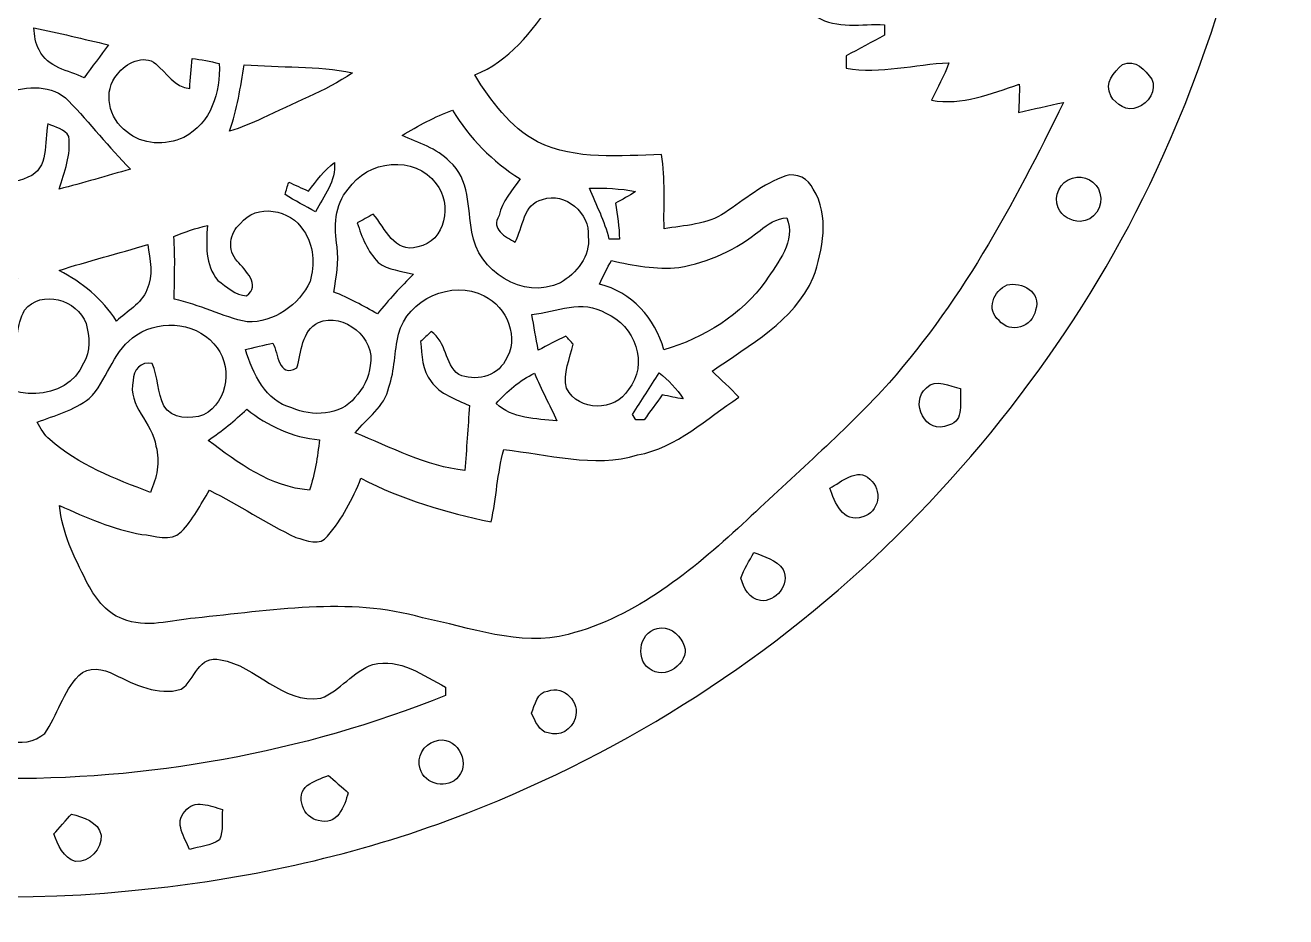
# Model space of a CAD drawing. Header units: centimetres. Extents: x -15.2 to 15.2, y -15.3 to 15.2.
# Drawn here: x 0.16 to 15.16, y -15.28 to -4.67 of the extents above; entities that cross this region are included whole.
import ezdxf

# ---------------------------------------------------------------- set-up
doc = ezdxf.new("R2010")
doc.units = ezdxf.units.CM
doc.header["$MEASUREMENT"] = 0
doc.layers.add('Camada 1', color=7, linetype='Continuous')

msp = doc.modelspace()

# ---------------------------------------------------------------- linework, layer by layer
at = {"layer": 'Camada 1', "color": 167}
for points, knots in [([(-0.56621, 15.02551), (2.22497, 15.15604), (5.03837, 14.45683), (7.46337, 13.07359), (7.46337, 13.07359), (9.34367, 11.98633), (11.00208, 10.50572), (12.25726, 8.72984), (12.25726, 8.72984), (13.19812, 7.40939), (13.92767, 5.93619), (14.39686, 4.38362), (14.39686, 4.38362), (14.76199, 3.21522), (14.93802, 1.99637), (15.02551, 0.77788), (15.02551, 0.77788), (15.1638, -1.61819), (14.6872, -4.03895), (13.70154, -6.22441), (13.70154, -6.22441), (12.89156, -8.02781), (11.69882, -9.64953), (10.26407, -11.00561), (10.26407, -11.00561), (8.77429, -12.40155), (6.99311, -13.48211), (5.0733, -14.17391), (5.0733, -14.17391), (3.88796, -14.599), (2.64513, -14.85547), (1.39206, -14.97048), (1.39206, -14.97048), (-1.63019, -15.27845), (-4.7244, -14.56761), (-7.36247, -13.07712), (-7.36247, -13.07712), (-8.99336, -12.11439), (-10.48068, -10.88778), (-11.65154, -9.39341), (-11.65154, -9.39341), (-13.47435, -7.12964), (-14.60394, -4.32259), (-14.86994, -1.42875), (-14.86994, -1.42875), (-15.19061, 1.68981), (-14.46636, 4.89479), (-12.88662, 7.59742), (-12.88662, 7.59742), (-11.96375, 9.17504), (-10.74879, 10.57839), (-9.32956, 11.7288), (-9.32956, 11.7288), (-7.19667, 13.44859), (-4.58399, 14.5729), (-1.86337, 14.91262), (-1.86337, 14.91262), (-1.43087, 14.95002), (-0.99977, 14.99905), (-0.56621, 15.02551), (-0.56621, 15.02551), (-0.56621, 15.02551), (-0.56621, 15.02551), (-0.56621, 15.02551)], [0, 0, 0, 0, 0.05882353, 0.05882353, 0.05882353, 0.05882353, 0.11764706, 0.11764706, 0.11764706, 0.11764706, 0.17647059, 0.17647059, 0.17647059, 0.17647059, 0.23529412, 0.23529412, 0.23529412, 0.23529412, 0.29411765, 0.29411765, 0.29411765, 0.29411765, 0.35294118, 0.35294118, 0.35294118, 0.35294118, 0.41176471, 0.41176471, 0.41176471, 0.41176471, 0.47058824, 0.47058824, 0.47058824, 0.47058824, 0.52941176, 0.52941176, 0.52941176, 0.52941176, 0.58823529, 0.58823529, 0.58823529, 0.58823529, 0.64705882, 0.64705882, 0.64705882, 0.64705882, 0.70588235, 0.70588235, 0.70588235, 0.70588235, 0.76470588, 0.76470588, 0.76470588, 0.76470588, 0.82352941, 0.82352941, 0.82352941, 0.82352941, 0.88235294, 0.88235294, 0.88235294, 0.88235294, 1, 1, 1, 1]), ([(6.13304, 1.84573), (6.10164, 1.39383), (6.14786, 0.90629), (5.92631, 0.49213), (5.92631, 0.49213), (5.79543, 0.26), (5.56436, 0.11112), (5.36434, -0.05609), (5.36434, -0.05609), (5.48111, -0.121), (5.59823, -0.1838), (5.71606, -0.24765), (5.71606, -0.24765), (5.33118, -0.66746), (4.93077, -1.08232), (4.44182, -1.38289), (4.44182, -1.38289), (4.79354, -1.99178), (5.49663, -2.34668), (6.19125, -2.3428), (6.19125, -2.3428), (6.82449, -2.36749), (7.39105, -2.03094), (7.99853, -1.91029), (7.99853, -1.91029), (8.04263, -2.29694), (7.98512, -2.68605), (7.88705, -3.06035), (7.88705, -3.06035), (7.77628, -3.3715), (7.5886, -3.67453), (7.2831, -3.82517), (7.2831, -3.82517), (7.00722, -4.02167), (6.61106, -4.07282), (6.43608, -4.39032), (6.43608, -4.39032), (6.19478, -4.73957), (5.91926, -5.09623), (5.51215, -5.2578), (5.51215, -5.2578), (5.70618, -5.56613), (5.92984, -5.87834), (6.26004, -6.05261), (6.26004, -6.05261), (6.72042, -6.27733), (7.24041, -6.21736), (7.73501, -6.20466), (7.73501, -6.20466), (7.78369, -6.49746), (7.75935, -6.79344), (7.7657, -7.08872), (7.7657, -7.08872), (8.00876, -7.04603), (8.27687, -7.0425), (8.48783, -6.89892), (8.48783, -6.89892), (8.72208, -6.74088), (8.94221, -6.5532), (9.21314, -6.45901), (9.21314, -6.45901), (9.34085, -6.41632), (9.48619, -6.4957), (9.54017, -6.61564), (9.54017, -6.61564), (9.74019, -6.93208), (9.65341, -7.33848), (9.54158, -7.67045), (9.54158, -7.67045), (9.31051, -8.1915), (8.7824, -8.4709), (8.3372, -8.78346), (8.3372, -8.78346), (8.44338, -8.88577), (8.55486, -8.98419), (8.65505, -9.09391), (8.65505, -9.09391), (8.27193, -9.35002), (7.9188, -9.69116), (7.45102, -9.78147), (7.45102, -9.78147), (6.92644, -9.9381), (6.38492, -9.77265), (5.85893, -9.71726), (5.85893, -9.71726), (5.77921, -9.99843), (5.7718, -10.2937), (5.70689, -10.57839), (5.70689, -10.57839), (5.17278, -10.46233), (4.64361, -10.31452), (4.15819, -10.05911), (4.15819, -10.05911), (4.06118, -10.3064), (3.93382, -10.54347), (3.76202, -10.74737), (3.76202, -10.74737), (3.67559, -10.86979), (3.50238, -10.79888), (3.38314, -10.76219), (3.38314, -10.76219), (3.03036, -10.59427), (2.7051, -10.37484), (2.35514, -10.20163), (2.35514, -10.20163), (2.24931, -10.37096), (2.16006, -10.5537), (2.0193, -10.69763), (2.0193, -10.69763), (1.89477, -10.82675), (1.69968, -10.73256), (1.55011, -10.72727), (1.55011, -10.72727), (1.2065, -10.66659), (0.88618, -10.52689), (0.57185, -10.3819), (0.57185, -10.3819), (0.59937, -10.70539), (0.74895, -10.99608), (0.88971, -11.28219), (0.88971, -11.28219), (0.98531, -11.46881), (1.11478, -11.65754), (1.32151, -11.73092), (1.32151, -11.73092), (1.60055, -11.8491), (1.89936, -11.74997), (2.18511, -11.7221), (2.18511, -11.7221), (3.08151, -11.63673), (4.00685, -11.46422), (4.89162, -11.71998), (4.89162, -11.71998), (5.45994, -11.83252), (6.04061, -12.06712), (6.62587, -11.91648), (6.62587, -11.91648), (7.43585, -11.70834), (8.09554, -11.15766), (8.6995, -10.60485), (8.6995, -10.60485), (9.25371, -10.0771), (9.83333, -9.57545), (10.35756, -9.01735), (10.35756, -9.01735), (11.27337, -8.01053), (11.92777, -6.80156), (12.51726, -5.58412), (12.51726, -5.58412), (12.3384, -5.6194), (12.16166, -5.66596), (11.98421, -5.70477), (11.98421, -5.70477), (11.98986, -5.59259), (11.99515, -5.48076), (11.99303, -5.36893), (11.99303, -5.36893), (11.65507, -5.47864), (11.30864, -5.62751), (10.9474, -5.55731), (10.9474, -5.55731), (11.01831, -5.40985), (11.09804, -5.26697), (11.15589, -5.11387), (11.15589, -5.11387), (10.74632, -5.12657), (10.3438, -5.2518), (9.93069, -5.17878), (9.93069, -5.17878), (9.93105, -5.12904), (9.93175, -5.07929), (9.93246, -5.03026), (9.93246, -5.03026), (10.08521, -4.94877), (10.23761, -4.86728), (10.38895, -4.78296), (10.38895, -4.78296), (10.38895, -4.75227), (10.38931, -4.69053), (10.38931, -4.65984), (10.38931, -4.65984), (10.11943, -4.64573), (9.82063, -4.71593), (9.58074, -4.56459), (9.58074, -4.56459), (9.33944, -4.43265), (9.1754, -4.17618), (9.15423, -3.90313), (9.15423, -3.90313), (9.52571, -4.05483), (9.92717, -4.09893), (10.32545, -4.04495), (10.32545, -4.04495), (10.29794, -3.94653), (10.26901, -3.84881), (10.24255, -3.75073), (10.24255, -3.75073), (10.51807, -3.76802), (10.79747, -3.84316), (11.07193, -3.76978), (11.07193, -3.76978), (11.22786, -3.73803), (11.34498, -3.62091), (11.43741, -3.4985), (11.43741, -3.4985), (11.17212, -3.5112), (10.88284, -3.50061), (10.67717, -3.31011), (10.67717, -3.31011), (10.8518, -3.15948), (11.0684, -3.04306), (11.17459, -2.82893), (11.17459, -2.82893), (10.84651, -2.91289), (10.46762, -2.96686), (10.17023, -2.76825), (10.17023, -2.76825), (10.40553, -2.58621), (10.64507, -2.39113), (10.78653, -2.12372), (10.78653, -2.12372), (10.61226, -2.11984), (10.43622, -2.12196), (10.26301, -2.10926), (10.26301, -2.10926), (10.09967, -2.08351), (9.99984, -1.93075), (9.85202, -1.87149), (9.85202, -1.87149), (9.66223, -1.85103), (9.47208, -1.83833), (9.28194, -1.83303), (9.28194, -1.83303), (9.35461, -1.68875), (9.43539, -1.54799), (9.49396, -1.397), (9.49396, -1.397), (9.06533, -1.4545), (8.62471, -1.55928), (8.1982, -1.42946), (8.1982, -1.42946), (8.33826, -1.2506), (8.56297, -1.17757), (8.73901, -1.04352), (8.73901, -1.04352), (8.7309, -1.00118), (8.72278, -0.95885), (8.71502, -0.91722), (8.71502, -0.91722), (8.34637, -0.87383), (7.93115, -0.87595), (7.62811, -0.62689), (7.62811, -0.62689), (7.50252, -0.51611), (7.499, -0.33796), (7.47466, -0.18415), (7.47466, -0.18415), (7.66798, -0.26141), (7.85848, -0.3489), (8.06344, -0.3937), (8.06344, -0.3937), (8.261, -0.40993), (8.46067, -0.39864), (8.65964, -0.39582), (8.65964, -0.39582), (8.61342, -0.24448), (8.56156, -0.09384), (8.53687, 0.06315), (8.53687, 0.06315), (8.83497, 0.00847), (9.12989, -0.121), (9.43751, -0.05221), (9.43751, -0.05221), (9.60226, -0.03104), (9.73808, 0.06773), (9.85308, 0.18027), (9.85308, 0.18027), (9.59908, 0.22719), (9.33979, 0.24306), (9.08861, 0.3048), (9.08861, 0.3048), (9.07591, 0.34431), (9.06357, 0.38382), (9.05192, 0.42298), (9.05192, 0.42298), (9.21667, 0.54469), (9.38389, 0.6731), (9.48866, 0.85337), (9.48866, 0.85337), (9.1567, 0.78846), (8.80392, 0.77329), (8.49912, 0.93909), (8.49912, 0.93909), (8.67481, 1.04987), (8.84449, 1.16911), (9.00077, 1.30669), (9.00077, 1.30669), (8.75982, 1.36948), (8.48642, 1.37619), (8.29486, 1.55504), (8.29486, 1.55504), (7.98054, 1.91417), (7.68667, 2.29941), (7.29897, 2.58445), (7.29897, 2.58445), (7.28557, 2.37173), (7.28416, 2.15794), (7.31555, 1.94628), (7.31555, 1.94628), (7.38187, 1.81998), (7.49688, 1.72614), (7.56179, 1.59844), (7.56179, 1.59844), (7.57343, 1.5046), (7.46337, 1.39347), (7.37341, 1.44921), (7.37341, 1.44921), (7.27851, 1.49754), (7.19949, 1.57021), (7.11623, 1.63548), (7.11623, 1.63548), (6.99629, 1.55469), (6.86858, 1.48555), (6.73241, 1.43651), (6.73241, 1.43651), (6.70454, 1.50424), (6.67738, 1.57198), (6.64951, 1.63936), (6.64951, 1.63936), (6.74829, 1.75436), (6.85377, 1.86231), (6.96066, 1.96956), (6.96066, 1.96956), (6.96524, 2.18581), (6.98253, 2.40171), (6.97477, 2.61796), (6.97477, 2.61796), (6.67209, 2.38584), (6.42585, 2.0895), (6.13304, 1.84573), (6.13304, 1.84573), (6.13304, 1.84573), (6.13304, 1.84573), (6.13304, 1.84573)], [0, 0, 0, 0, 0.01149425, 0.01149425, 0.01149425, 0.01149425, 0.02298851, 0.02298851, 0.02298851, 0.02298851, 0.03448276, 0.03448276, 0.03448276, 0.03448276, 0.04597701, 0.04597701, 0.04597701, 0.04597701, 0.05747126, 0.05747126, 0.05747126, 0.05747126, 0.06896552, 0.06896552, 0.06896552, 0.06896552, 0.08045977, 0.08045977, 0.08045977, 0.08045977, 0.09195402, 0.09195402, 0.09195402, 0.09195402, 0.10344828, 0.10344828, 0.10344828, 0.10344828, 0.11494253, 0.11494253, 0.11494253, 0.11494253, 0.12643678, 0.12643678, 0.12643678, 0.12643678, 0.13793103, 0.13793103, 0.13793103, 0.13793103, 0.14942529, 0.14942529, 0.14942529, 0.14942529, 0.16091954, 0.16091954, 0.16091954, 0.16091954, 0.17241379, 0.17241379, 0.17241379, 0.17241379, 0.18390805, 0.18390805, 0.18390805, 0.18390805, 0.1954023, 0.1954023, 0.1954023, 0.1954023, 0.20689655, 0.20689655, 0.20689655, 0.20689655, 0.2183908, 0.2183908, 0.2183908, 0.2183908, 0.22988506, 0.22988506, 0.22988506, 0.22988506, 0.24137931, 0.24137931, 0.24137931, 0.24137931, 0.25287356, 0.25287356, 0.25287356, 0.25287356, 0.26436782, 0.26436782, 0.26436782, 0.26436782, 0.27586207, 0.27586207, 0.27586207, 0.27586207, 0.28735632, 0.28735632, 0.28735632, 0.28735632, 0.29885057, 0.29885057, 0.29885057, 0.29885057, 0.31034483, 0.31034483, 0.31034483, 0.31034483, 0.32183908, 0.32183908, 0.32183908, 0.32183908, 0.33333333, 0.33333333, 0.33333333, 0.33333333, 0.34482759, 0.34482759, 0.34482759, 0.34482759, 0.35632184, 0.35632184, 0.35632184, 0.35632184, 0.36781609, 0.36781609, 0.36781609, 0.36781609, 0.37931034, 0.37931034, 0.37931034, 0.37931034, 0.3908046, 0.3908046, 0.3908046, 0.3908046, 0.40229885, 0.40229885, 0.40229885, 0.40229885, 0.4137931, 0.4137931, 0.4137931, 0.4137931, 0.42528736, 0.42528736, 0.42528736, 0.42528736, 0.43678161, 0.43678161, 0.43678161, 0.43678161, 0.44827586, 0.44827586, 0.44827586, 0.44827586, 0.45977011, 0.45977011, 0.45977011, 0.45977011, 0.47126437, 0.47126437, 0.47126437, 0.47126437, 0.48275862, 0.48275862, 0.48275862, 0.48275862, 0.49425287, 0.49425287, 0.49425287, 0.49425287, 0.50574713, 0.50574713, 0.50574713, 0.50574713, 0.51724138, 0.51724138, 0.51724138, 0.51724138, 0.52873563, 0.52873563, 0.52873563, 0.52873563, 0.54022989, 0.54022989, 0.54022989, 0.54022989, 0.55172414, 0.55172414, 0.55172414, 0.55172414, 0.56321839, 0.56321839, 0.56321839, 0.56321839, 0.57471264, 0.57471264, 0.57471264, 0.57471264, 0.5862069, 0.5862069, 0.5862069, 0.5862069, 0.59770115, 0.59770115, 0.59770115, 0.59770115, 0.6091954, 0.6091954, 0.6091954, 0.6091954, 0.62068966, 0.62068966, 0.62068966, 0.62068966, 0.63218391, 0.63218391, 0.63218391, 0.63218391, 0.64367816, 0.64367816, 0.64367816, 0.64367816, 0.65517241, 0.65517241, 0.65517241, 0.65517241, 0.66666667, 0.66666667, 0.66666667, 0.66666667, 0.67816092, 0.67816092, 0.67816092, 0.67816092, 0.68965517, 0.68965517, 0.68965517, 0.68965517, 0.70114943, 0.70114943, 0.70114943, 0.70114943, 0.71264368, 0.71264368, 0.71264368, 0.71264368, 0.72413793, 0.72413793, 0.72413793, 0.72413793, 0.73563218, 0.73563218, 0.73563218, 0.73563218, 0.74712644, 0.74712644, 0.74712644, 0.74712644, 0.75862069, 0.75862069, 0.75862069, 0.75862069, 0.77011494, 0.77011494, 0.77011494, 0.77011494, 0.7816092, 0.7816092, 0.7816092, 0.7816092, 0.79310345, 0.79310345, 0.79310345, 0.79310345, 0.8045977, 0.8045977, 0.8045977, 0.8045977, 0.81609195, 0.81609195, 0.81609195, 0.81609195, 0.82758621, 0.82758621, 0.82758621, 0.82758621, 0.83908046, 0.83908046, 0.83908046, 0.83908046, 0.85057471, 0.85057471, 0.85057471, 0.85057471, 0.86206897, 0.86206897, 0.86206897, 0.86206897, 0.87356322, 0.87356322, 0.87356322, 0.87356322, 0.88505747, 0.88505747, 0.88505747, 0.88505747, 0.89655172, 0.89655172, 0.89655172, 0.89655172, 0.90804598, 0.90804598, 0.90804598, 0.90804598, 0.91954023, 0.91954023, 0.91954023, 0.91954023, 0.93103448, 0.93103448, 0.93103448, 0.93103448, 0.94252874, 0.94252874, 0.94252874, 0.94252874, 0.95402299, 0.95402299, 0.95402299, 0.95402299, 0.96551724, 0.96551724, 0.96551724, 0.96551724, 0.97701149, 0.97701149, 0.97701149, 0.97701149, 1, 1, 1, 1]), ([(0.26599, -4.69829), (0.27622, -4.78755), (0.28081, -4.88139), (0.33126, -4.96006), (0.33126, -4.96006), (0.42616, -5.17313), (0.67733, -5.20206), (0.86642, -5.29026), (0.86642, -5.29026), (0.96167, -5.15902), (1.05763, -5.02814), (1.15429, -4.89797), (1.15429, -4.89797), (0.8576, -4.83376), (0.5648, -4.75227), (0.26599, -4.69829), (0.26599, -4.69829), (0.26599, -4.69829), (0.26599, -4.69829), (0.26599, -4.69829)], [0, 0, 0, 0, 0.16666667, 0.16666667, 0.16666667, 0.16666667, 0.33333333, 0.33333333, 0.33333333, 0.33333333, 0.5, 0.5, 0.5, 0.5, 0.66666667, 0.66666667, 0.66666667, 0.66666667, 1, 1, 1, 1]), ([(1.26224, -5.24757), (1.07985, -5.44583), (1.16064, -5.78309), (1.36948, -5.93125), (1.36948, -5.93125), (1.55646, -6.09459), (1.83056, -6.10059), (2.0507, -6.00075), (2.0507, -6.00075), (2.37243, -5.83142), (2.49343, -5.46559), (2.47191, -5.12198), (2.47191, -5.12198), (2.36573, -5.09411), (2.25778, -5.074), (2.14912, -5.06236), (2.14912, -5.06236), (2.14066, -5.18336), (2.12584, -5.29519), (2.12161, -5.42008), (2.12161, -5.42008), (1.93816, -5.4042), (1.84609, -5.23169), (1.71591, -5.12586), (1.71591, -5.12586), (1.57656, -5.00627), (1.35608, -5.11986), (1.26224, -5.24757), (1.26224, -5.24757), (1.26224, -5.24757), (1.26224, -5.24757), (1.26224, -5.24757)], [0, 0, 0, 0, 0.11111111, 0.11111111, 0.11111111, 0.11111111, 0.22222222, 0.22222222, 0.22222222, 0.22222222, 0.33333333, 0.33333333, 0.33333333, 0.33333333, 0.44444444, 0.44444444, 0.44444444, 0.44444444, 0.55555556, 0.55555556, 0.55555556, 0.55555556, 0.66666667, 0.66666667, 0.66666667, 0.66666667, 0.77777778, 0.77777778, 0.77777778, 0.77777778, 1, 1, 1, 1]), ([(13.22105, -5.13292), (13.11945, -5.22923), (13.00268, -5.34776), (13.08065, -5.50651), (13.08065, -5.50651), (13.14344, -5.61093), (13.2782, -5.69771), (13.40132, -5.64268), (13.40132, -5.64268), (13.5322, -5.60246), (13.62922, -5.43595), (13.56783, -5.30754), (13.56783, -5.30754), (13.49022, -5.201), (13.37663, -5.06342), (13.22105, -5.13292), (13.22105, -5.13292), (13.22105, -5.13292), (13.22105, -5.13292), (13.22105, -5.13292)], [0, 0, 0, 0, 0.16666667, 0.16666667, 0.16666667, 0.16666667, 0.33333333, 0.33333333, 0.33333333, 0.33333333, 0.5, 0.5, 0.5, 0.5, 0.66666667, 0.66666667, 0.66666667, 0.66666667, 1, 1, 1, 1]), ([(2.77001, -5.13574), (2.72662, -5.40244), (2.68429, -5.6702), (2.59609, -5.92667), (2.59609, -5.92667), (2.73015, -5.88504), (2.86103, -5.83424), (2.98697, -5.77215), (2.98697, -5.77215), (3.34574, -5.5947), (3.72533, -5.45712), (4.05941, -5.23311), (4.05941, -5.23311), (3.63643, -5.14456), (3.19864, -5.17313), (2.77001, -5.13574), (2.77001, -5.13574), (2.77001, -5.13574), (2.77001, -5.13574), (2.77001, -5.13574)], [0, 0, 0, 0, 0.16666667, 0.16666667, 0.16666667, 0.16666667, 0.33333333, 0.33333333, 0.33333333, 0.33333333, 0.5, 0.5, 0.5, 0.5, 0.66666667, 0.66666667, 0.66666667, 0.66666667, 1, 1, 1, 1]), ([(-0.05962, -5.47476), (-0.30621, -5.56507), (-0.45332, -5.84271), (-0.42051, -6.09776), (-0.42051, -6.09776), (-0.38135, -6.37011), (-0.08043, -6.62905), (0.1965, -6.47594), (0.1965, -6.47594), (0.45403, -6.37328), (0.38453, -6.05649), (0.43427, -5.84129), (0.43427, -5.84129), (0.52105, -5.8801), (0.63359, -5.89844), (0.68192, -5.99087), (0.68192, -5.99087), (0.71191, -6.20713), (0.63147, -6.41421), (0.56621, -6.61599), (0.56621, -6.61599), (0.85196, -6.54791), (1.13101, -6.45372), (1.4157, -6.38069), (1.4157, -6.38069), (1.1617, -6.11646), (0.93169, -5.83001), (0.6798, -5.56577), (0.6798, -5.56577), (0.48683, -5.36646), (0.18203, -5.38515), (-0.05962, -5.47476), (-0.05962, -5.47476), (-0.05962, -5.47476), (-0.05962, -5.47476), (-0.05962, -5.47476)], [0, 0, 0, 0, 0.1, 0.1, 0.1, 0.1, 0.2, 0.2, 0.2, 0.2, 0.3, 0.3, 0.3, 0.3, 0.4, 0.4, 0.4, 0.4, 0.5, 0.5, 0.5, 0.5, 0.6, 0.6, 0.6, 0.6, 0.7, 0.7, 0.7, 0.7, 0.8, 0.8, 0.8, 0.8, 1, 1, 1, 1]), ([(4.64785, -5.97747), (4.84117, -6.06707), (5.06201, -6.12669), (5.21159, -6.28932), (5.21159, -6.28932), (5.45782, -6.49217), (5.42466, -6.8453), (5.47793, -7.12858), (5.47793, -7.12858), (5.54708, -7.59178), (6.08612, -7.94138), (6.53274, -7.73218), (6.53274, -7.73218), (6.72112, -7.61859), (6.89504, -7.41609), (6.86188, -7.18009), (6.86188, -7.18009), (6.88799, -6.90527), (6.58918, -6.64457), (6.31931, -6.73982), (6.31931, -6.73982), (6.09177, -6.79027), (6.08577, -7.07425), (5.99369, -7.24817), (5.99369, -7.24817), (5.88327, -7.18573), (5.6956, -7.09295), (5.80425, -6.93103), (5.80425, -6.93103), (5.83353, -6.75922), (5.96053, -6.63434), (6.05261, -6.49464), (6.05261, -6.49464), (5.72347, -6.29109), (5.44971, -6.00922), (5.24863, -5.67866), (5.24863, -5.67866), (5.03626, -5.75239), (4.84082, -5.86423), (4.64785, -5.97747), (4.64785, -5.97747), (4.64785, -5.97747), (4.64785, -5.97747), (4.64785, -5.97747)], [0, 0, 0, 0, 0.08333333, 0.08333333, 0.08333333, 0.08333333, 0.16666667, 0.16666667, 0.16666667, 0.16666667, 0.25, 0.25, 0.25, 0.25, 0.33333333, 0.33333333, 0.33333333, 0.33333333, 0.41666667, 0.41666667, 0.41666667, 0.41666667, 0.5, 0.5, 0.5, 0.5, 0.58333333, 0.58333333, 0.58333333, 0.58333333, 0.66666667, 0.66666667, 0.66666667, 0.66666667, 0.75, 0.75, 0.75, 0.75, 0.83333333, 0.83333333, 0.83333333, 0.83333333, 1, 1, 1, 1]), ([(3.53307, -6.63998), (3.45475, -6.60435), (3.37679, -6.56908), (3.29847, -6.53486), (3.29847, -6.53486), (3.28401, -6.58354), (3.26954, -6.63222), (3.25579, -6.68161), (3.25579, -6.68161), (3.37538, -6.75217), (3.49568, -6.82202), (3.61915, -6.88552), (3.61915, -6.88552), (3.71475, -6.6989), (3.86503, -6.52039), (3.84351, -6.29849), (3.84351, -6.29849), (3.72004, -6.39269), (3.62797, -6.51898), (3.53307, -6.63998), (3.53307, -6.63998), (3.53307, -6.63998), (3.53307, -6.63998), (3.53307, -6.63998)], [0, 0, 0, 0, 0.14285714, 0.14285714, 0.14285714, 0.14285714, 0.28571429, 0.28571429, 0.28571429, 0.28571429, 0.42857143, 0.42857143, 0.42857143, 0.42857143, 0.57142857, 0.57142857, 0.57142857, 0.57142857, 0.71428571, 0.71428571, 0.71428571, 0.71428571, 1, 1, 1, 1]), ([(4.00756, -6.61741), (3.84034, -6.80261), (3.83505, -7.07214), (3.87562, -7.30497), (3.87562, -7.30497), (3.89502, -7.48418), (3.86503, -7.66445), (3.8354, -7.84154), (3.8354, -7.84154), (4.01673, -7.91104), (4.185, -8.00735), (4.35469, -8.10154), (4.35469, -8.10154), (4.48839, -7.93503), (4.63303, -7.77804), (4.78578, -7.62882), (4.78578, -7.62882), (4.64502, -7.5886), (4.48275, -7.58366), (4.36386, -7.48841), (4.36386, -7.48841), (4.23651, -7.36141), (4.16877, -7.18749), (4.11515, -7.01957), (4.11515, -7.01957), (4.1783, -6.98465), (4.2418, -6.95007), (4.30565, -6.9155), (4.30565, -6.9155), (4.44994, -7.08378), (4.55189, -7.38399), (4.83694, -7.30462), (4.83694, -7.30462), (5.16431, -7.24429), (5.24933, -6.78674), (5.05319, -6.55249), (5.05319, -6.55249), (4.8066, -6.20324), (4.22487, -6.27133), (4.00756, -6.61741), (4.00756, -6.61741), (4.00756, -6.61741), (4.00756, -6.61741), (4.00756, -6.61741)], [0, 0, 0, 0, 0.08333333, 0.08333333, 0.08333333, 0.08333333, 0.16666667, 0.16666667, 0.16666667, 0.16666667, 0.25, 0.25, 0.25, 0.25, 0.33333333, 0.33333333, 0.33333333, 0.33333333, 0.41666667, 0.41666667, 0.41666667, 0.41666667, 0.5, 0.5, 0.5, 0.5, 0.58333333, 0.58333333, 0.58333333, 0.58333333, 0.66666667, 0.66666667, 0.66666667, 0.66666667, 0.75, 0.75, 0.75, 0.75, 0.83333333, 0.83333333, 0.83333333, 0.83333333, 1, 1, 1, 1]), ([(12.62486, -6.48617), (12.47881, -6.5218), (12.39449, -6.69854), (12.45623, -6.83895), (12.45623, -6.83895), (12.49468, -6.94478), (12.61181, -6.99664), (12.71799, -7.00052), (12.71799, -7.00052), (12.87921, -6.9977), (13.00515, -6.8199), (12.95188, -6.66291), (12.95188, -6.66291), (12.91802, -6.52674), (12.76103, -6.44172), (12.62486, -6.48617), (12.62486, -6.48617), (12.62486, -6.48617), (12.62486, -6.48617), (12.62486, -6.48617)], [0, 0, 0, 0, 0.16666667, 0.16666667, 0.16666667, 0.16666667, 0.33333333, 0.33333333, 0.33333333, 0.33333333, 0.5, 0.5, 0.5, 0.5, 0.66666667, 0.66666667, 0.66666667, 0.66666667, 1, 1, 1, 1]), ([(6.8767, -6.60576), (6.96066, -6.80614), (7.06191, -6.99911), (7.11306, -7.21219), (7.11306, -7.21219), (7.1434, -7.21219), (7.20372, -7.21219), (7.23406, -7.21219), (7.23406, -7.21219), (7.23371, -7.06826), (7.21078, -6.92573), (7.18644, -6.78427), (7.18644, -6.78427), (7.26828, -6.74229), (7.34801, -6.69607), (7.42562, -6.64669), (7.42562, -6.64669), (7.24535, -6.60682), (7.05979, -6.60329), (6.8767, -6.60576), (6.8767, -6.60576), (6.8767, -6.60576), (6.8767, -6.60576), (6.8767, -6.60576)], [0, 0, 0, 0, 0.14285714, 0.14285714, 0.14285714, 0.14285714, 0.28571429, 0.28571429, 0.28571429, 0.28571429, 0.42857143, 0.42857143, 0.42857143, 0.42857143, 0.57142857, 0.57142857, 0.57142857, 0.57142857, 0.71428571, 0.71428571, 0.71428571, 0.71428571, 1, 1, 1, 1]), ([(2.72344, -7.02733), (2.59221, -7.13916), (2.5654, -7.34624), (2.68711, -7.47395), (2.68711, -7.47395), (2.78095, -7.58684), (2.97356, -7.75441), (2.79717, -7.88741), (2.79717, -7.88741), (2.66277, -7.88141), (2.55799, -7.77875), (2.4571, -7.70326), (2.4571, -7.70326), (2.29941, -7.51769), (2.31916, -7.27498), (2.3308, -7.05026), (2.3308, -7.05026), (2.19357, -7.08025), (2.06163, -7.12858), (1.93146, -7.18009), (1.93146, -7.18009), (1.95192, -7.42879), (1.93604, -7.67856), (1.9371, -7.92798), (1.9371, -7.92798), (2.23591, -7.98724), (2.50684, -8.13752), (2.80529, -8.19714), (2.80529, -8.19714), (3.12173, -8.20808), (3.42265, -7.99571), (3.55424, -7.71454), (3.55424, -7.71454), (3.60962, -7.51487), (3.59763, -7.28133), (3.47521, -7.10812), (3.47521, -7.10812), (3.32669, -6.86012), (2.91042, -6.77757), (2.72344, -7.02733), (2.72344, -7.02733), (2.72344, -7.02733), (2.72344, -7.02733), (2.72344, -7.02733)], [0, 0, 0, 0, 0.08333333, 0.08333333, 0.08333333, 0.08333333, 0.16666667, 0.16666667, 0.16666667, 0.16666667, 0.25, 0.25, 0.25, 0.25, 0.33333333, 0.33333333, 0.33333333, 0.33333333, 0.41666667, 0.41666667, 0.41666667, 0.41666667, 0.5, 0.5, 0.5, 0.5, 0.58333333, 0.58333333, 0.58333333, 0.58333333, 0.66666667, 0.66666667, 0.66666667, 0.66666667, 0.75, 0.75, 0.75, 0.75, 0.83333333, 0.83333333, 0.83333333, 0.83333333, 1, 1, 1, 1]), ([(8.90764, -7.10812), (8.63318, -7.33813), (8.2931, -7.48418), (7.94244, -7.5505), (7.94244, -7.5505), (7.67115, -7.57484), (7.40128, -7.52792), (7.13846, -7.46584), (7.13846, -7.46584), (7.08836, -7.55862), (7.04074, -7.65281), (6.99558, -7.74841), (6.99558, -7.74841), (7.38011, -7.84013), (7.65951, -8.15375), (7.76252, -8.52911), (7.76252, -8.52911), (8.23877, -8.38976), (8.68609, -8.11601), (8.97572, -7.70678), (8.97572, -7.70678), (9.12001, -7.49124), (9.33803, -7.23547), (9.2269, -6.95678), (9.2269, -6.95678), (9.10484, -6.96524), (8.99901, -7.03157), (8.90764, -7.10812), (8.90764, -7.10812), (8.90764, -7.10812), (8.90764, -7.10812), (8.90764, -7.10812)], [0, 0, 0, 0, 0.11111111, 0.11111111, 0.11111111, 0.11111111, 0.22222222, 0.22222222, 0.22222222, 0.22222222, 0.33333333, 0.33333333, 0.33333333, 0.33333333, 0.44444444, 0.44444444, 0.44444444, 0.44444444, 0.55555556, 0.55555556, 0.55555556, 0.55555556, 0.66666667, 0.66666667, 0.66666667, 0.66666667, 0.77777778, 0.77777778, 0.77777778, 0.77777778, 1, 1, 1, 1]), ([(0.56621, -7.58507), (0.83961, -7.72866), (1.08409, -7.91986), (1.24919, -8.18762), (1.24919, -8.18762), (1.37407, -8.07014), (1.54305, -7.98301), (1.61114, -7.8172), (1.61114, -7.8172), (1.69333, -7.64646), (1.64606, -7.45243), (1.62101, -7.27393), (1.62101, -7.27393), (1.27141, -7.3847), (0.91475, -7.47148), (0.56621, -7.58507), (0.56621, -7.58507), (0.56621, -7.58507), (0.56621, -7.58507), (0.56621, -7.58507)], [0, 0, 0, 0, 0.16666667, 0.16666667, 0.16666667, 0.16666667, 0.33333333, 0.33333333, 0.33333333, 0.33333333, 0.5, 0.5, 0.5, 0.5, 0.66666667, 0.66666667, 0.66666667, 0.66666667, 1, 1, 1, 1]), ([(-1.07633, -7.85601), (-1.07421, -7.87717), (-1.07033, -7.91986), (-1.06821, -7.94103), (-1.06821, -7.94103), (-0.94015, -8.01123), (-0.81739, -8.08919), (-0.70379, -8.18197), (-0.70379, -8.18197), (-0.55845, -8.36436), (-0.47025, -8.58202), (-0.34008, -8.77358), (-0.34008, -8.77358), (-0.0635, -9.15529), (0.66075, -9.15529), (0.8576, -8.68927), (0.8576, -8.68927), (0.94686, -8.54886), (0.93063, -8.36789), (0.88688, -8.21549), (0.88688, -8.21549), (0.78634, -7.93432), (0.35243, -7.80239), (0.15628, -8.05886), (0.15628, -8.05886), (0.05891, -8.23136), (0.07091, -8.44197), (0.01341, -8.62965), (0.01341, -8.62965), (-0.10442, -8.55063), (-0.24906, -8.44444), (-0.19262, -8.27299), (-0.19262, -8.27299), (-0.21555, -8.03346), (-0.04551, -7.85812), (0.07232, -7.67292), (0.07232, -7.67292), (-0.31115, -7.73042), (-0.69321, -7.79709), (-1.07633, -7.85601), (-1.07633, -7.85601), (-1.07633, -7.85601), (-1.07633, -7.85601), (-1.07633, -7.85601)], [0, 0, 0, 0, 0.08333333, 0.08333333, 0.08333333, 0.08333333, 0.16666667, 0.16666667, 0.16666667, 0.16666667, 0.25, 0.25, 0.25, 0.25, 0.33333333, 0.33333333, 0.33333333, 0.33333333, 0.41666667, 0.41666667, 0.41666667, 0.41666667, 0.5, 0.5, 0.5, 0.5, 0.58333333, 0.58333333, 0.58333333, 0.58333333, 0.66666667, 0.66666667, 0.66666667, 0.66666667, 0.75, 0.75, 0.75, 0.75, 0.83333333, 0.83333333, 0.83333333, 0.83333333, 1, 1, 1, 1]), ([(4.60551, -8.34214), (4.55507, -8.55098), (4.56424, -8.77147), (4.4898, -8.97572), (4.4898, -8.97572), (4.44182, -9.21068), (4.22945, -9.34226), (4.08834, -9.51794), (4.08834, -9.51794), (4.51626, -9.68798), (4.93219, -9.91376), (5.39644, -9.96738), (5.39644, -9.96738), (5.41373, -9.7088), (5.43278, -9.45127), (5.45006, -9.19304), (5.45006, -9.19304), (5.28743, -9.11648), (5.10046, -9.05969), (4.99251, -8.90517), (4.99251, -8.90517), (4.88491, -8.77323), (4.88421, -8.59155), (4.86798, -8.43174), (4.86798, -8.43174), (4.90996, -8.39223), (4.95229, -8.35272), (4.99463, -8.31321), (4.99463, -8.31321), (5.18054, -8.43209), (5.15232, -8.69597), (5.32165, -8.82438), (5.32165, -8.82438), (5.50898, -8.90658), (5.77391, -8.85296), (5.8734, -8.66034), (5.8734, -8.66034), (6.05226, -8.39893), (5.8988, -8.01335), (5.62434, -7.8867), (5.62434, -7.8867), (5.24404, -7.68562), (4.7117, -7.92868), (4.60551, -8.34214), (4.60551, -8.34214), (4.60551, -8.34214), (4.60551, -8.34214), (4.60551, -8.34214)], [0, 0, 0, 0, 0.07692308, 0.07692308, 0.07692308, 0.07692308, 0.15384615, 0.15384615, 0.15384615, 0.15384615, 0.23076923, 0.23076923, 0.23076923, 0.23076923, 0.30769231, 0.30769231, 0.30769231, 0.30769231, 0.38461538, 0.38461538, 0.38461538, 0.38461538, 0.46153846, 0.46153846, 0.46153846, 0.46153846, 0.53846154, 0.53846154, 0.53846154, 0.53846154, 0.61538462, 0.61538462, 0.61538462, 0.61538462, 0.69230769, 0.69230769, 0.69230769, 0.69230769, 0.76923077, 0.76923077, 0.76923077, 0.76923077, 0.84615385, 0.84615385, 0.84615385, 0.84615385, 1, 1, 1, 1]), ([(11.84875, -7.75758), (11.68506, -7.82179), (11.59369, -8.05744), (11.75314, -8.1788), (11.75314, -8.1788), (11.8805, -8.34637), (12.15637, -8.25782), (12.18424, -8.05709), (12.18424, -8.05709), (12.26608, -7.84542), (12.01667, -7.71313), (11.84875, -7.75758), (11.84875, -7.75758), (11.84875, -7.75758), (11.84875, -7.75758), (11.84875, -7.75758)], [0, 0, 0, 0, 0.2, 0.2, 0.2, 0.2, 0.4, 0.4, 0.4, 0.4, 0.6, 0.6, 0.6, 0.6, 1, 1, 1, 1]), ([(6.19054, -8.10754), (6.217, -8.249), (6.2417, -8.39082), (6.26816, -8.53299), (6.26816, -8.53299), (6.37787, -8.47725), (6.48582, -8.41728), (6.598, -8.36612), (6.598, -8.36612), (6.62622, -8.39717), (6.6548, -8.42857), (6.68373, -8.46032), (6.68373, -8.46032), (6.64563, -8.63318), (6.56131, -8.80886), (6.60471, -8.98737), (6.60471, -8.98737), (6.74864, -9.26853), (7.18361, -9.26783), (7.3406, -9.00148), (7.3406, -9.00148), (7.59142, -8.70832), (7.41539, -8.2296), (7.07249, -8.09519), (7.07249, -8.09519), (6.7945, -7.9188), (6.48335, -8.08073), (6.19054, -8.10754), (6.19054, -8.10754), (6.19054, -8.10754), (6.19054, -8.10754), (6.19054, -8.10754)], [0, 0, 0, 0, 0.11111111, 0.11111111, 0.11111111, 0.11111111, 0.22222222, 0.22222222, 0.22222222, 0.22222222, 0.33333333, 0.33333333, 0.33333333, 0.33333333, 0.44444444, 0.44444444, 0.44444444, 0.44444444, 0.55555556, 0.55555556, 0.55555556, 0.55555556, 0.66666667, 0.66666667, 0.66666667, 0.66666667, 0.77777778, 0.77777778, 0.77777778, 0.77777778, 1, 1, 1, 1]), ([(3.65301, -8.20349), (3.45123, -8.30439), (3.44805, -8.55627), (3.39725, -8.7443), (3.39725, -8.7443), (3.17041, -8.86989), (3.17818, -8.57003), (3.11009, -8.44903), (3.11009, -8.44903), (3.0286, -8.46843), (2.86526, -8.50724), (2.78342, -8.52664), (2.78342, -8.52664), (2.87584, -8.80957), (3.01766, -9.14012), (3.33587, -9.21985), (3.33587, -9.21985), (3.57646, -9.32674), (3.91195, -9.31686), (4.08764, -9.09673), (4.08764, -9.09673), (4.18465, -8.99372), (4.25556, -8.85896), (4.26826, -8.71679), (4.26826, -8.71679), (4.34022, -8.39188), (3.95252, -8.07649), (3.65301, -8.20349), (3.65301, -8.20349), (3.65301, -8.20349), (3.65301, -8.20349), (3.65301, -8.20349)], [0, 0, 0, 0, 0.11111111, 0.11111111, 0.11111111, 0.11111111, 0.22222222, 0.22222222, 0.22222222, 0.22222222, 0.33333333, 0.33333333, 0.33333333, 0.33333333, 0.44444444, 0.44444444, 0.44444444, 0.44444444, 0.55555556, 0.55555556, 0.55555556, 0.55555556, 0.66666667, 0.66666667, 0.66666667, 0.66666667, 0.77777778, 0.77777778, 0.77777778, 0.77777778, 1, 1, 1, 1]), ([(1.43827, -8.38835), (1.19733, -8.57462), (1.13489, -8.89776), (0.92569, -9.10908), (0.92569, -9.10908), (0.74295, -9.24948), (0.51682, -9.3091), (0.30551, -9.392), (0.30551, -9.392), (0.34784, -9.46503), (0.39052, -9.54052), (0.45508, -9.59767), (0.45508, -9.59767), (0.79798, -9.90071), (1.23084, -10.06651), (1.65276, -10.22632), (1.65276, -10.22632), (1.72755, -10.05487), (1.77236, -9.86402), (1.71909, -9.67811), (1.71909, -9.67811), (1.68275, -9.39447), (1.37548, -9.2008), (1.44815, -8.89529), (1.44815, -8.89529), (1.4478, -8.77288), (1.5434, -8.66069), (1.67322, -8.69209), (1.67322, -8.69209), (1.7459, -8.8519), (1.73496, -9.03887), (1.81292, -9.19692), (1.81292, -9.19692), (1.90606, -9.35743), (2.13042, -9.35778), (2.28459, -9.30416), (2.28459, -9.30416), (2.58798, -9.14823), (2.63596, -8.69456), (2.40771, -8.45714), (2.40771, -8.45714), (2.17241, -8.18092), (1.71556, -8.16892), (1.43827, -8.38835), (1.43827, -8.38835), (1.43827, -8.38835), (1.43827, -8.38835), (1.43827, -8.38835)], [0, 0, 0, 0, 0.07692308, 0.07692308, 0.07692308, 0.07692308, 0.15384615, 0.15384615, 0.15384615, 0.15384615, 0.23076923, 0.23076923, 0.23076923, 0.23076923, 0.30769231, 0.30769231, 0.30769231, 0.30769231, 0.38461538, 0.38461538, 0.38461538, 0.38461538, 0.46153846, 0.46153846, 0.46153846, 0.46153846, 0.53846154, 0.53846154, 0.53846154, 0.53846154, 0.61538462, 0.61538462, 0.61538462, 0.61538462, 0.69230769, 0.69230769, 0.69230769, 0.69230769, 0.76923077, 0.76923077, 0.76923077, 0.76923077, 0.84615385, 0.84615385, 0.84615385, 0.84615385, 1, 1, 1, 1]), ([(5.76615, -9.16693), (5.95983, -9.35214), (6.24029, -9.35073), (6.49041, -9.37366), (6.49041, -9.37366), (6.40292, -9.18492), (6.30343, -9.00148), (6.22441, -8.80921), (6.22441, -8.80921), (6.04414, -8.88894), (5.90127, -9.02723), (5.76615, -9.16693), (5.76615, -9.16693), (5.76615, -9.16693), (5.76615, -9.16693), (5.76615, -9.16693)], [0, 0, 0, 0, 0.2, 0.2, 0.2, 0.2, 0.4, 0.4, 0.4, 0.4, 0.6, 0.6, 0.6, 0.6, 1, 1, 1, 1]), ([(7.70537, -8.80286), (7.60236, -8.96937), (7.49759, -9.13447), (7.39034, -9.29816), (7.39034, -9.29816), (7.39987, -9.31474), (7.41927, -9.34791), (7.42915, -9.36449), (7.42915, -9.36449), (7.45384, -9.36449), (7.50358, -9.36413), (7.52828, -9.36378), (7.52828, -9.36378), (7.59989, -9.26394), (7.67186, -9.16446), (7.74453, -9.06568), (7.74453, -9.06568), (7.82673, -9.08403), (7.90892, -9.10026), (7.99253, -9.11401), (7.99253, -9.11401), (7.91916, -8.99125), (7.81473, -8.89247), (7.70537, -8.80286), (7.70537, -8.80286), (7.70537, -8.80286), (7.70537, -8.80286), (7.70537, -8.80286)], [0, 0, 0, 0, 0.125, 0.125, 0.125, 0.125, 0.25, 0.25, 0.25, 0.25, 0.375, 0.375, 0.375, 0.375, 0.5, 0.5, 0.5, 0.5, 0.625, 0.625, 0.625, 0.625, 0.75, 0.75, 0.75, 0.75, 1, 1, 1, 1]), ([(10.88884, -8.98313), (10.68035, -9.14647), (10.8779, -9.5564), (11.15166, -9.42552), (11.15166, -9.42552), (11.34674, -9.3786), (11.27972, -9.13977), (11.29418, -8.99125), (11.29418, -8.99125), (11.16401, -8.96726), (11.00137, -8.86354), (10.88884, -8.98313), (10.88884, -8.98313), (10.88884, -8.98313), (10.88884, -8.98313), (10.88884, -8.98313)], [0, 0, 0, 0, 0.2, 0.2, 0.2, 0.2, 0.4, 0.4, 0.4, 0.4, 0.6, 0.6, 0.6, 0.6, 1, 1, 1, 1]), ([(2.33998, -9.60755), (2.69628, -9.87813), (3.08328, -10.16247), (3.54612, -10.19951), (3.54612, -10.19951), (3.61139, -10.00584), (3.64102, -9.80264), (3.66466, -9.60049), (3.66466, -9.60049), (3.34327, -9.57263), (3.04976, -9.43575), (2.80035, -9.23713), (2.80035, -9.23713), (2.65748, -9.37331), (2.50366, -9.49713), (2.33998, -9.60755), (2.33998, -9.60755), (2.33998, -9.60755), (2.33998, -9.60755), (2.33998, -9.60755)], [0, 0, 0, 0, 0.16666667, 0.16666667, 0.16666667, 0.16666667, 0.33333333, 0.33333333, 0.33333333, 0.33333333, 0.5, 0.5, 0.5, 0.5, 0.66666667, 0.66666667, 0.66666667, 0.66666667, 1, 1, 1, 1]), ([(9.73949, -10.17588), (9.78994, -10.34239), (9.89718, -10.5985), (10.12931, -10.51842), (10.12931, -10.51842), (10.32475, -10.47044), (10.37096, -10.18963), (10.21292, -10.0711), (10.21292, -10.0711), (10.07145, -9.92152), (9.87037, -10.10532), (9.73949, -10.17588), (9.73949, -10.17588), (9.73949, -10.17588), (9.73949, -10.17588), (9.73949, -10.17588)], [0, 0, 0, 0, 0.2, 0.2, 0.2, 0.2, 0.4, 0.4, 0.4, 0.4, 0.6, 0.6, 0.6, 0.6, 1, 1, 1, 1]), ([(8.83356, -10.94034), (8.78276, -11.04194), (8.71537, -11.1379), (8.6808, -11.24761), (8.6808, -11.24761), (8.70761, -11.36474), (8.78134, -11.49562), (8.91152, -11.51537), (8.91152, -11.51537), (9.09708, -11.53266), (9.26641, -11.32699), (9.18351, -11.14284), (9.18351, -11.14284), (9.10202, -11.02924), (8.95385, -10.99185), (8.83356, -10.94034), (8.83356, -10.94034), (8.83356, -10.94034), (8.83356, -10.94034), (8.83356, -10.94034)], [0, 0, 0, 0, 0.16666667, 0.16666667, 0.16666667, 0.16666667, 0.33333333, 0.33333333, 0.33333333, 0.33333333, 0.5, 0.5, 0.5, 0.5, 0.66666667, 0.66666667, 0.66666667, 0.66666667, 1, 1, 1, 1]), ([(7.68456, -11.84663), (7.45772, -11.89461), (7.41574, -12.2495), (7.62353, -12.34546), (7.62353, -12.34546), (7.81509, -12.45553), (8.10577, -12.21634), (7.98901, -12.01491), (7.98901, -12.01491), (7.9375, -11.90519), (7.81015, -11.80747), (7.68456, -11.84663), (7.68456, -11.84663), (7.68456, -11.84663), (7.68456, -11.84663), (7.68456, -11.84663)], [0, 0, 0, 0, 0.2, 0.2, 0.2, 0.2, 0.4, 0.4, 0.4, 0.4, 0.6, 0.6, 0.6, 0.6, 1, 1, 1, 1]), ([(-5.55096, -12.41778), (-2.21791, -13.98658), (1.76071, -14.00916), (5.16643, -12.64461), (5.16643, -12.64461), (5.16608, -12.61921), (5.16608, -12.56912), (5.16572, -12.54372), (5.16572, -12.54372), (4.90114, -12.40684), (4.62033, -12.19376), (4.30177, -12.27596), (4.30177, -12.27596), (4.06329, -12.35675), (3.91195, -12.58605), (3.68229, -12.67707), (3.68229, -12.67707), (3.21769, -12.74868), (2.9143, -12.28513), (2.48885, -12.22057), (2.48885, -12.22057), (2.22356, -12.15178), (2.18616, -12.45976), (2.02106, -12.56982), (2.02106, -12.56982), (1.74378, -12.65167), (1.4672, -12.5155), (1.22343, -12.39344), (1.22343, -12.39344), (1.09573, -12.32323), (0.91193, -12.29607), (0.80045, -12.40684), (0.80045, -12.40684), (0.61136, -12.60299), (0.54963, -12.87851), (0.39582, -13.09617), (0.39582, -13.09617), (0.28222, -13.19283), (0.09737, -13.2394), (-0.03845, -13.16284), (-0.03845, -13.16284), (-0.22401, -12.98646), (-0.25294, -12.68589), (-0.47696, -12.54231), (-0.47696, -12.54231), (-0.58808, -12.44459), (-0.75001, -12.3825), (-0.89323, -12.45023), (-0.89323, -12.45023), (-1.12924, -12.53314), (-1.32962, -12.82241), (-1.60373, -12.67742), (-1.60373, -12.67742), (-1.95968, -12.58605), (-2.28283, -12.35216), (-2.66383, -12.36909), (-2.66383, -12.36909), (-3.0286, -12.36098), (-3.35315, -12.55042), (-3.70029, -12.62839), (-3.70029, -12.62839), (-3.91054, -12.67319), (-4.07846, -12.5289), (-4.24815, -12.43542), (-4.24815, -12.43542), (-4.43195, -12.3317), (-4.60869, -12.19976), (-4.82071, -12.16201), (-4.82071, -12.16201), (-5.08953, -12.12568), (-5.35975, -12.23116), (-5.55096, -12.41778), (-5.55096, -12.41778), (-5.55096, -12.41778), (-5.55096, -12.41778), (-5.55096, -12.41778)], [0, 0, 0, 0, 0.05, 0.05, 0.05, 0.05, 0.1, 0.1, 0.1, 0.1, 0.15, 0.15, 0.15, 0.15, 0.2, 0.2, 0.2, 0.2, 0.25, 0.25, 0.25, 0.25, 0.3, 0.3, 0.3, 0.3, 0.35, 0.35, 0.35, 0.35, 0.4, 0.4, 0.4, 0.4, 0.45, 0.45, 0.45, 0.45, 0.5, 0.5, 0.5, 0.5, 0.55, 0.55, 0.55, 0.55, 0.6, 0.6, 0.6, 0.6, 0.65, 0.65, 0.65, 0.65, 0.7, 0.7, 0.7, 0.7, 0.75, 0.75, 0.75, 0.75, 0.8, 0.8, 0.8, 0.8, 0.85, 0.85, 0.85, 0.85, 0.9, 0.9, 0.9, 0.9, 1, 1, 1, 1]), ([(6.3814, -12.59205), (6.25263, -12.59946), (6.23006, -12.75997), (6.18772, -12.85487), (6.18772, -12.85487), (6.23429, -12.94342), (6.27168, -13.07324), (6.38775, -13.09017), (6.38775, -13.09017), (6.51933, -13.13921), (6.67385, -13.0496), (6.70772, -12.91625), (6.70772, -12.91625), (6.77439, -12.72399), (6.57472, -12.51973), (6.3814, -12.59205), (6.3814, -12.59205), (6.3814, -12.59205), (6.3814, -12.59205), (6.3814, -12.59205)], [0, 0, 0, 0, 0.16666667, 0.16666667, 0.16666667, 0.16666667, 0.33333333, 0.33333333, 0.33333333, 0.33333333, 0.5, 0.5, 0.5, 0.5, 0.66666667, 0.66666667, 0.66666667, 0.66666667, 1, 1, 1, 1]), ([(5.04014, -13.1893), (4.90361, -13.22246), (4.8193, -13.37945), (4.86269, -13.51597), (4.86269, -13.51597), (4.91137, -13.70647), (5.2003, -13.77103), (5.31918, -13.60911), (5.31918, -13.60911), (5.47546, -13.43201), (5.27897, -13.09793), (5.04014, -13.1893), (5.04014, -13.1893), (5.04014, -13.1893), (5.04014, -13.1893), (5.04014, -13.1893)], [0, 0, 0, 0, 0.2, 0.2, 0.2, 0.2, 0.4, 0.4, 0.4, 0.4, 0.6, 0.6, 0.6, 0.6, 1, 1, 1, 1]), ([(3.51966, -13.71671), (3.36762, -13.83347), (3.47627, -14.10794), (3.65054, -14.13051), (3.65054, -14.13051), (3.87667, -14.2046), (3.96381, -13.96012), (4.00685, -13.80172), (4.00685, -13.80172), (3.94794, -13.74987), (3.83046, -13.6465), (3.77155, -13.595), (3.77155, -13.595), (3.68653, -13.63204), (3.59375, -13.6585), (3.51966, -13.71671), (3.51966, -13.71671), (3.51966, -13.71671), (3.51966, -13.71671), (3.51966, -13.71671)], [0, 0, 0, 0, 0.16666667, 0.16666667, 0.16666667, 0.16666667, 0.33333333, 0.33333333, 0.33333333, 0.33333333, 0.5, 0.5, 0.5, 0.5, 0.66666667, 0.66666667, 0.66666667, 0.66666667, 1, 1, 1, 1]), ([(2.06375, -14.02362), (1.93146, -14.1605), (2.06375, -14.33654), (2.11702, -14.47694), (2.11702, -14.47694), (2.23696, -14.44202), (2.36855, -14.43249), (2.47579, -14.36335), (2.47579, -14.36335), (2.52554, -14.2494), (2.50084, -14.12099), (2.51037, -14.00069), (2.51037, -14.00069), (2.36784, -13.95977), (2.17417, -13.87263), (2.06375, -14.02362), (2.06375, -14.02362), (2.06375, -14.02362), (2.06375, -14.02362), (2.06375, -14.02362)], [0, 0, 0, 0, 0.16666667, 0.16666667, 0.16666667, 0.16666667, 0.33333333, 0.33333333, 0.33333333, 0.33333333, 0.5, 0.5, 0.5, 0.5, 0.66666667, 0.66666667, 0.66666667, 0.66666667, 1, 1, 1, 1]), ([(0.71226, -14.05643), (0.6604, -14.11534), (0.55704, -14.23282), (0.50518, -14.29173), (0.50518, -14.29173), (0.55245, -14.41944), (0.6156, -14.5796), (0.76341, -14.61876), (0.76341, -14.61876), (0.92957, -14.63569), (1.07386, -14.46883), (1.06892, -14.30867), (1.06892, -14.30867), (1.03364, -14.14674), (0.85196, -14.08924), (0.71226, -14.05643)], [0, 0, 0, 0, 0.2, 0.2, 0.2, 0.2, 0.4, 0.4, 0.4, 0.4, 0.6, 0.6, 0.6, 0.6, 1, 1, 1, 1])]:
    msp.add_open_spline(points, degree=3, knots=knots, dxfattribs=at)

doc.saveas('drawing.dxf')
